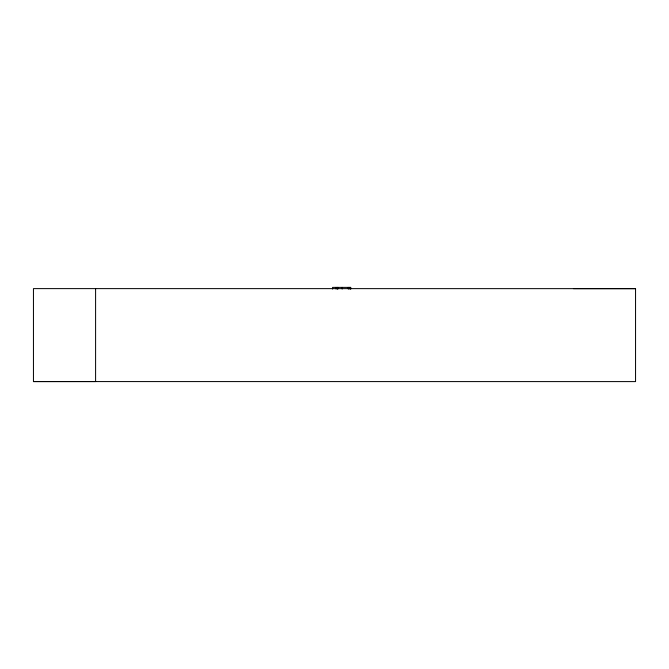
<?xml version="1.0" encoding="UTF-8"?>
<svg xmlns="http://www.w3.org/2000/svg" width="669" height="669" viewBox="0 0 669 669"><rect width="100%" height="100%" fill="white"/><g stroke="black" fill="none" stroke-linecap="round" stroke-linejoin="round"><path stroke-width="1" d="M33.45 381.573L33.45 288.615L635.55 288.648L635.55 381.598L33.45 381.573L95.592 381.564L95.592 288.607M573.408 288.657L635.55 288.648M350.773 289.041L350.773 287.386L332.56 287.386L332.56 289.041M350.481 287.386L350.481 289.041M349.193 287.386L349.193 289.041M348.315 287.386L348.315 289.041M342.168 287.386L342.168 289.041M337.862 287.386L337.862 289.041M337.36 287.386L337.36 289.041M336.081 287.386L336.081 289.041"/></g></svg>
